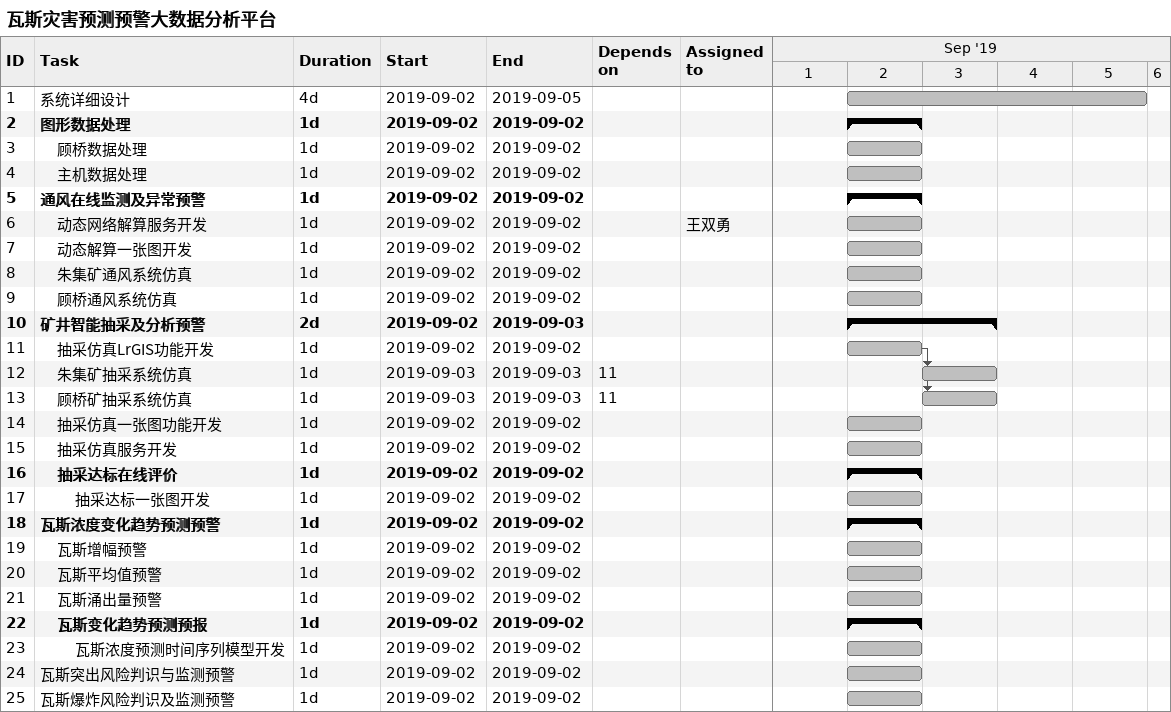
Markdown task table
瓦斯灾害预测预警大数据分析平台

| ID | Level | Task | Duration | Start | Finish | Predecessors | Resources |
|---|---|---|---|---|---|---|---|
| 1 | 1 | 系统详细设计 | 4d | 2019-09-02 | 2019-09-05 |  |  |
| 2 | 1 | **图形数据处理** | 1d | 2019-09-02 | 2019-09-02 |  |  |
| 3 | 2 | 顾桥数据处理 | 1d | 2019-09-02 | 2019-09-02 |  |  |
| 4 | 2 | 主机数据处理 | 1d | 2019-09-02 | 2019-09-02 |  |  |
| 5 | 1 | **通风在线监测及异常预警** | 1d | 2019-09-02 | 2019-09-02 |  |  |
| 6 | 2 | 动态网络解算服务开发 | 1d | 2019-09-02 | 2019-09-02 |  | 王双勇 |
| 7 | 2 | 动态解算一张图开发 | 1d | 2019-09-02 | 2019-09-02 |  |  |
| 8 | 2 | 朱集矿通风系统仿真 | 1d | 2019-09-02 | 2019-09-02 |  |  |
| 9 | 2 | 顾桥通风系统仿真 | 1d | 2019-09-02 | 2019-09-02 |  |  |
| 10 | 1 | **矿井智能抽采及分析预警** | 2d | 2019-09-02 | 2019-09-03 |  |  |
| 11 | 2 | 抽采仿真LrGIS功能开发 | 1d | 2019-09-02 | 2019-09-02 |  |  |
| 12 | 2 | 朱集矿抽采系统仿真 | 1d | 2019-09-03 | 2019-09-03 | 11 |  |
| 13 | 2 | 顾桥矿抽采系统仿真 | 1d | 2019-09-03 | 2019-09-03 | 11 |  |
| 14 | 2 | 抽采仿真一张图功能开发 | 1d | 2019-09-02 | 2019-09-02 |  |  |
| 15 | 2 | 抽采仿真服务开发 | 1d | 2019-09-02 | 2019-09-02 |  |  |
| 16 | 2 | **抽采达标在线评价** | 1d | 2019-09-02 | 2019-09-02 |  |  |
| 17 | 3 | 抽采达标一张图开发 | 1d | 2019-09-02 | 2019-09-02 |  |  |
| 18 | 1 | **瓦斯浓度变化趋势预测预警** | 1d | 2019-09-02 | 2019-09-02 |  |  |
| 19 | 2 | 瓦斯增幅预警 | 1d | 2019-09-02 | 2019-09-02 |  |  |
| 20 | 2 | 瓦斯平均值预警 | 1d | 2019-09-02 | 2019-09-02 |  |  |
| 21 | 2 | 瓦斯涌出量预警 | 1d | 2019-09-02 | 2019-09-02 |  |  |
| 22 | 2 | **瓦斯变化趋势预测预报** | 1d | 2019-09-02 | 2019-09-02 |  |  |
| 23 | 3 | 瓦斯浓度预测时间序列模型开发 | 1d | 2019-09-02 | 2019-09-02 |  |  |
| 24 | 1 | 瓦斯突出风险判识与监测预警 | 1d | 2019-09-02 | 2019-09-02 |  |  |
| 25 | 1 | 瓦斯爆炸风险判识及监测预警 | 1d | 2019-09-02 | 2019-09-02 |  |  |
